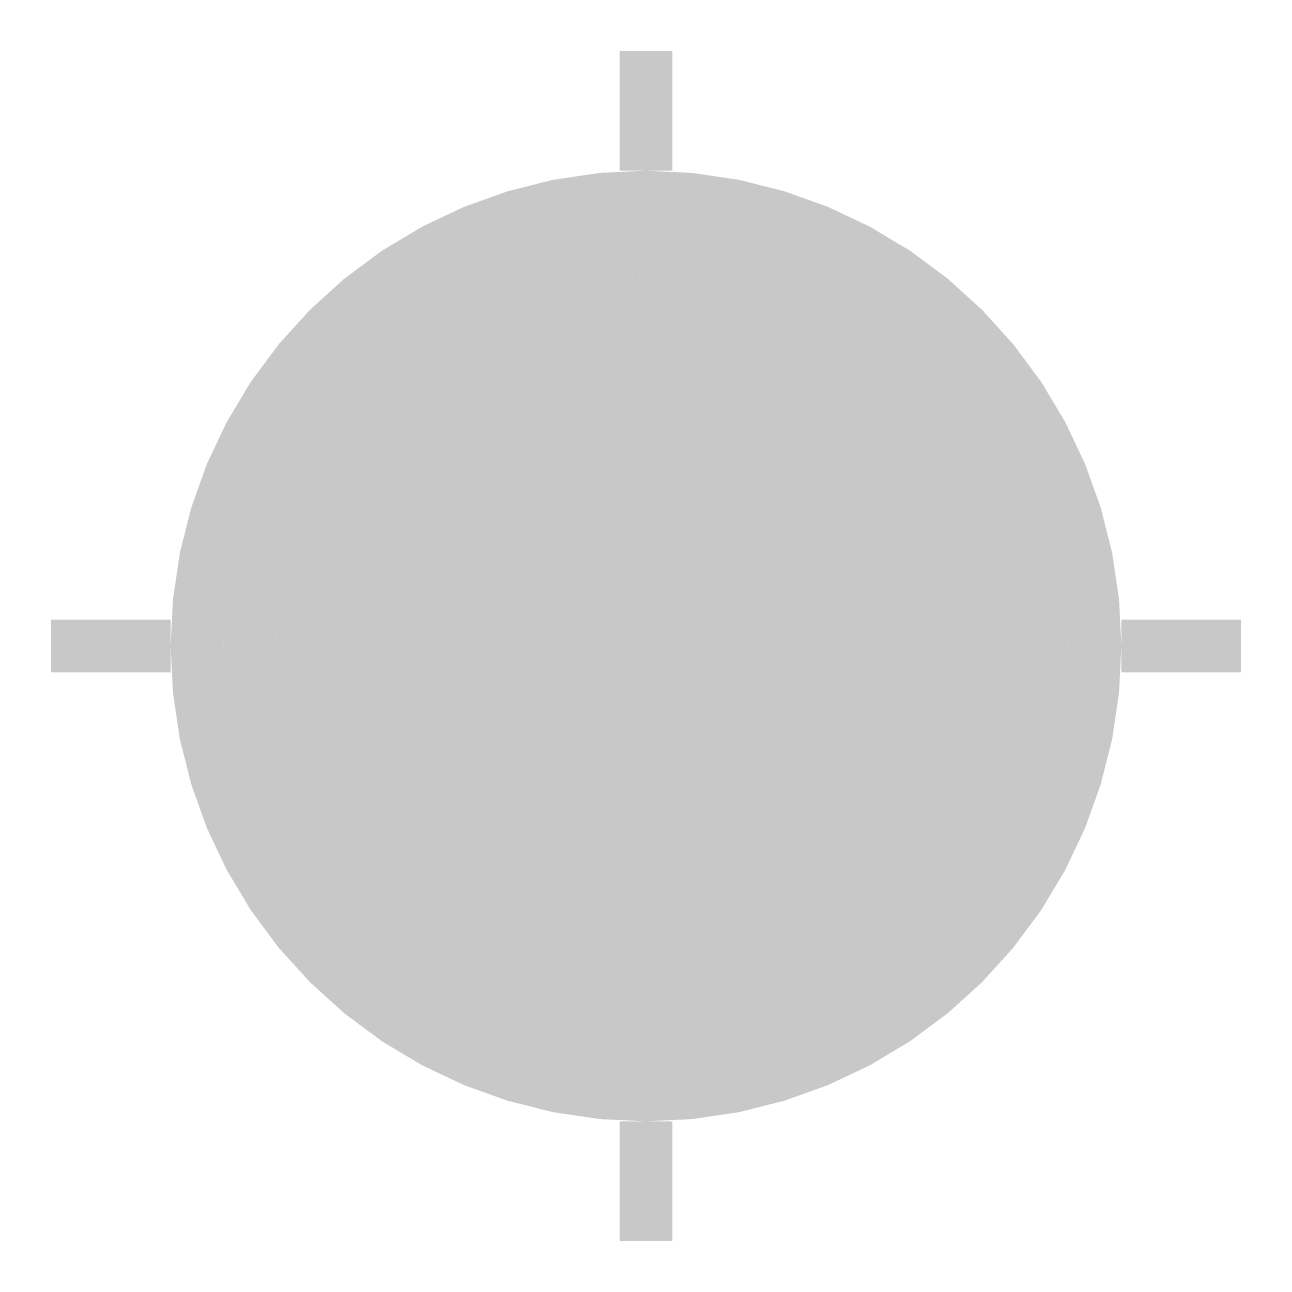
# Model space of a CAD drawing. Header units: inches. Extents: x -0.142 to 0.142, y -0.142 to 0.142.
import ezdxf

# ---------------------------------------------------------------- set-up
doc = ezdxf.new("R2010")
doc.units = ezdxf.units.IN
doc.header["$MEASUREMENT"] = 0

msp = doc.modelspace()

# ---------------------------------------------------------------- hatches: boundary and pattern name
at = {"true_color": 0xffffff}
h = msp.add_hatch(color=7, dxfattribs=at)
h.dxf.hatch_style = 1
h.paths.add_polyline_path([(-0.05151, 0.05151, 1), (0.05151, -0.05151, 1)])

# ---------------------------------------------------------------- linework, layer by layer
at = {"color": 7, "const_width": 0.012}
for points in [[(0, 0.13625), (0, 0.10885)], [(-0.13625, 0), (-0.10885, 0)], [(0.10885, 0), (0.13625, 0)], [(0, -0.10885), (0, -0.13625)]]:
    msp.add_lwpolyline(points, dxfattribs=at)
for points in [[(-0.07273, 0.07273, 1), (0.07273, -0.07273, 1)], [(-0.05575, 0.05575, 1), (0.05575, -0.05575, 1)]]:
    msp.add_lwpolyline(points, format="xyb", close=True, dxfattribs=at)
at = {"color": 20, "const_width": 0.012}
msp.add_lwpolyline([(-0.06424, 0.06424, 1), (0.06424, -0.06424, 1)], format="xyb", close=True, dxfattribs=at)
at = {"color": 18, "true_color": 0x000000, "const_width": 0.012}
msp.add_lwpolyline([(0.0315, -0.0375), (0.0315, 0.02505), (0, 0), (-0.0315, 0.02505), (-0.0315, -0.0375)], dxfattribs=at)

doc.saveas('drawing.dxf')
